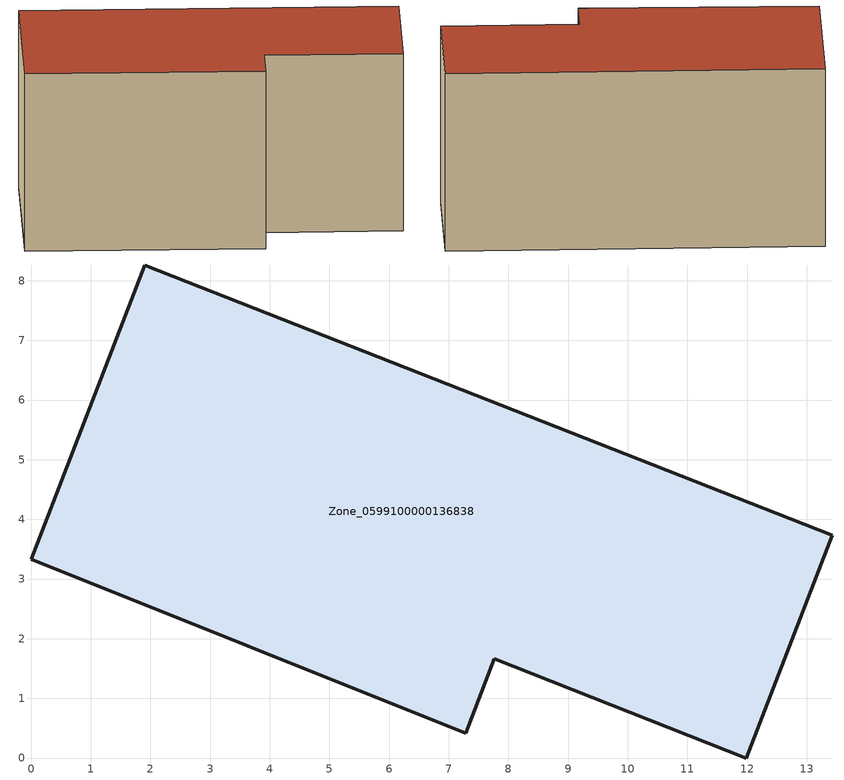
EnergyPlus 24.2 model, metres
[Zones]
Zone_0599100000136838
 floor ground (C_G): 0,3.33 1.9,8.26 13.43,3.73 11.98,0 7.76,1.67 7.28,0.41 z0
 wall outside (C_F): 1.9,8.26 0,3.33 7.28,0.41 7.76,1.67 11.98,0 13.43,3.73 1.9,8.26 z0:6.26
 roof outside (C_R): 13.43,3.73 1.9,8.26 0,3.33 7.28,0.41 7.76,1.67 11.98,0 z6.26
[BUILDING]
Pand.0599100000136838: North Axis=0; Terrain=City; Loads Convergence Tolerance Value=0.04; Temperature Convergence Tolerance Value=0.4; Solar Distribution=FullExterior; Maximum Number of Warmup Days=25; Minimum Number of Warmup Days=1
[Site:Location]
Rotterdam.The.Hague.AP_ZH_NLD Design_Conditions: Latitude=51.96; Longitude=4.45; Time Zone=1; Elevation=-4.5
[SITE:GROUNDTEMPERATURE:BUILDINGSURFACE]
18, 18, 18, 18, 18, 18, 18, 18, 18, 18, 18, 18
[MATERIAL] Thermal Absorptance=0.9; Solar Absorptance=0.7; Visible Absorptance=0.7
Name | Roughness | Thickness | Conductivity | Density | Specific Heat
G.TI.1946 | MediumSmooth | 0.15 | 1 | 540 | 1210
F.TI.1946 | Rough | 0.3 | 0.857143 | 1920 | 840
R.TI.1946 | MediumRough | 0.2 | 0.1 | 1500 | 1000
[CONSTRUCTION]
C_G: G.TI.1946
C_F: F.TI.1946
C_R: R.TI.1946
[ZONE]
Zone_0599100000136838: Type=1; Multiplier=1; Ceiling Height=Autocalculate; Volume=Autocalculate; Floor Area=autocalculate; Part of Total Floor Area=Yes
[ZONEINFILTRATION:DESIGNFLOWRATE]
Infil_Zone_0599100000136838: Zone or ZoneList or Space or SpaceList=Zone_0599100000136838; Schedule=AlwaysOn; Design Flow Rate Calculation Method=Flow/Area; Flow Rate per Floor Area=0.003; Constant Term Coefficient=1; Temperature Term Coefficient=0; Velocity Term Coefficient=0; Velocity Squared Term Coefficient=0
[HVACTEMPLATE:ZONE:IDEALLOADSAIRSYSTEM]
Zone_0599100000136838: Maximum Heating Supply Air Temperature=50; Minimum Cooling Supply Air Temperature=13; Maximum Heating Supply Air Humidity Ratio=0.0156; Minimum Cooling Supply Air Humidity Ratio=0.0077; Heating Limit=NoLimit; Cooling Limit=NoLimit; Dehumidification Control Type=ConstantSensibleHeatRatio; Cooling Sensible Heat Ratio=0.7; Dehumidification Setpoint=60; Humidification Control Type=None; Humidification Setpoint=30; Outdoor Air Method=None; Outdoor Air Flow Rate per Person=0.00944; Outdoor Air Flow Rate per Zone Floor Area=0; Outdoor Air Flow Rate per Zone=0; Demand Controlled Ventilation Type=None; Outdoor Air Economizer Type=NoEconomizer; Heat Recovery Type=None; Sensible Heat Recovery Effectiveness=0.7; Latent Heat Recovery Effectiveness=0.65
[ZONECONTROL:THERMOSTAT]
ThermostatControl_Zone_0599100000136838: Zone or ZoneList=Zone_0599100000136838; Control Type Schedule=DualSetpointControlType; Control 1=Thermostat_Zone_0599100000136838; Temperature Difference Between Cutout And Setpoint=0
[THERMOSTATSETPOINT:DUALSETPOINT]
Thermostat_Zone_0599100000136838: Heating Setpoint Temperature Schedule=HeatingSetpoint_Zone_0599100000136838; Cooling Setpoint Temperature Schedule=CoolingSetpoint_Zone_0599100000136838
[SCHEDULE:COMPACT]
HeatingSetpoint_Zone_0599100000136838: Through: 12/31, For: AllDays, Until: 24:00, 21
CoolingSetpoint_Zone_0599100000136838: Through: 12/31, For: AllDays, Until: 24:00, 24
DualSetpointControlType: Through: 12/31, For: AllDays, Until: 24:00, 4
AlwaysOn: Through: 12/31, For: AllDays, Until: 24:00, 1
